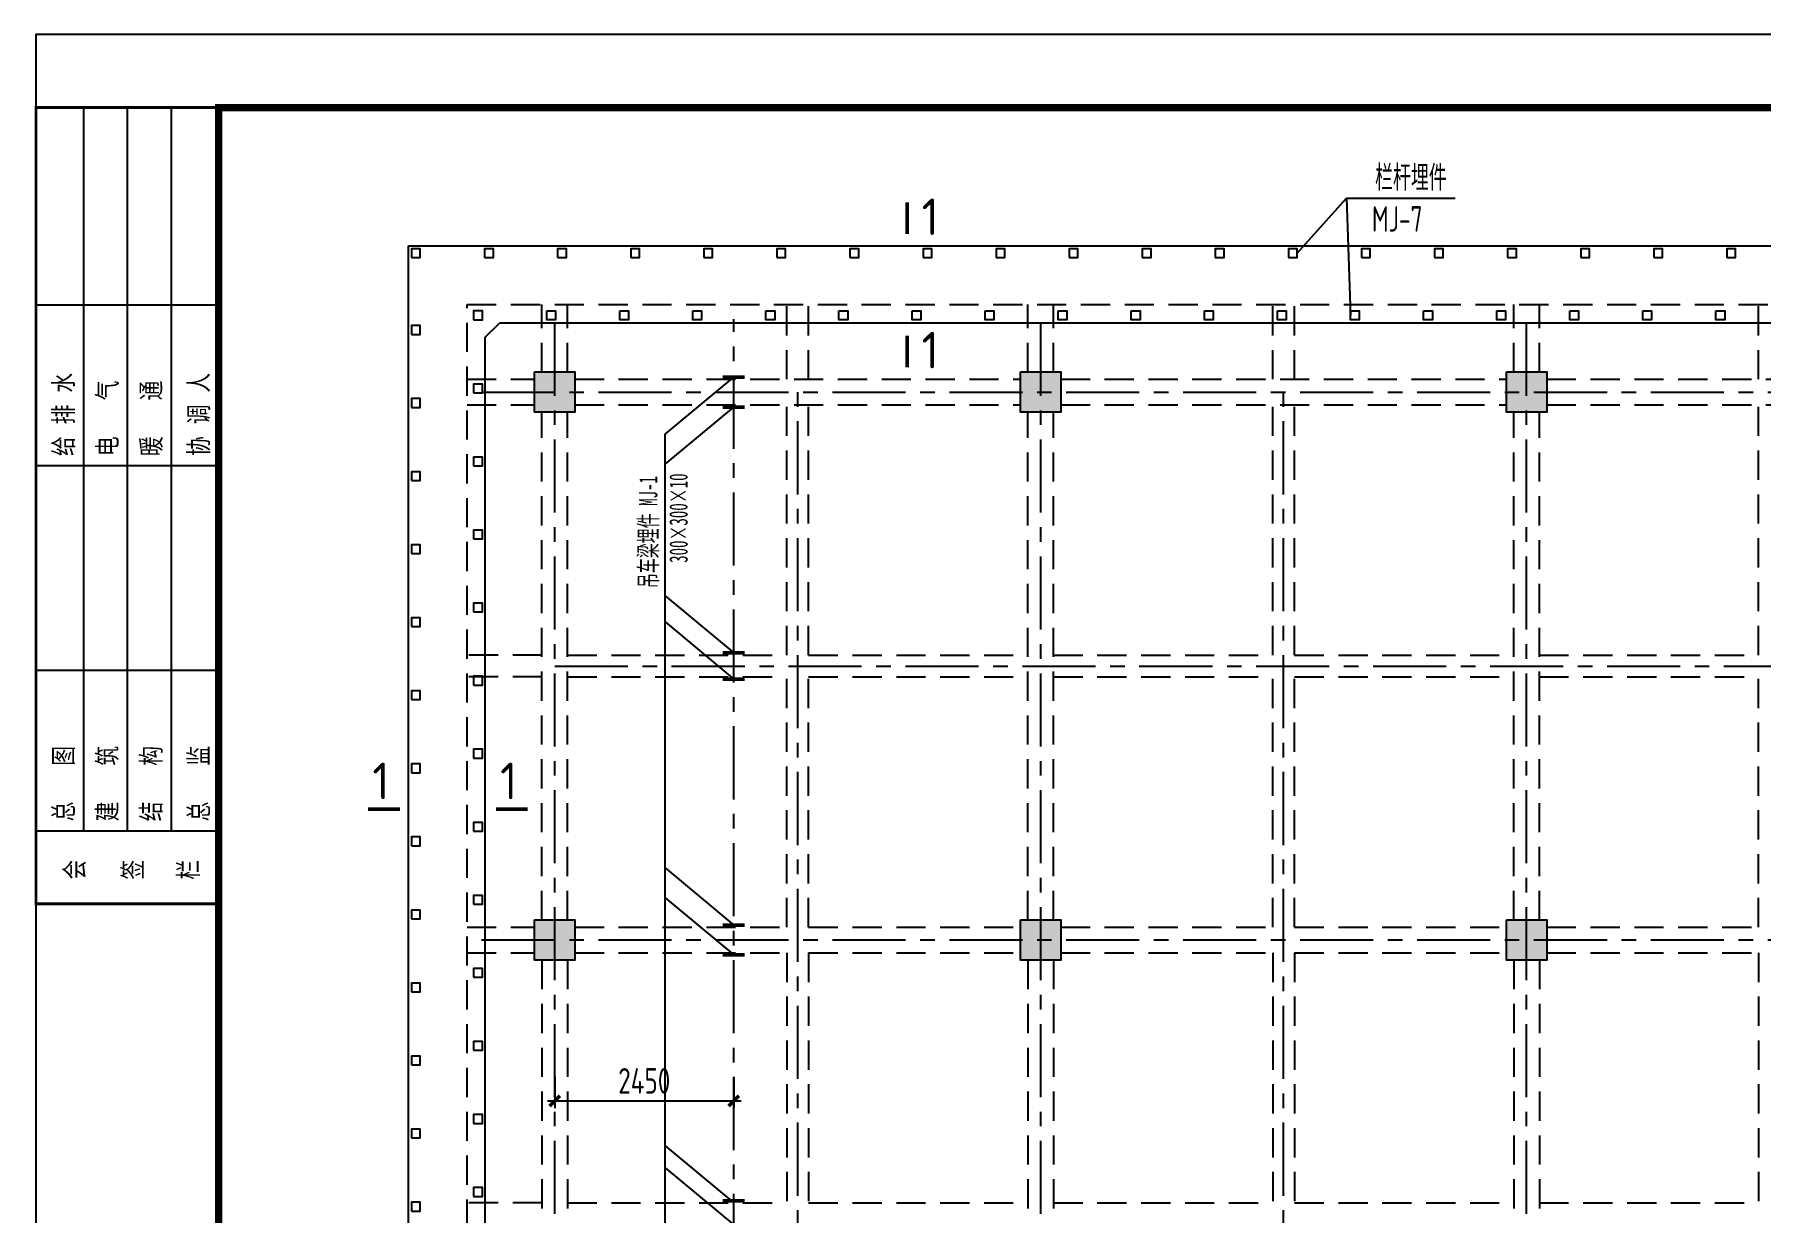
# Model space of a CAD drawing. Extents: x 665703 to 1047784, y -160603 to 92239.
# Drawn here: x 864332 to 887951, y 21179 to 37304 of the extents above; entities that cross this region are included whole.
import ezdxf
from ezdxf.enums import TextEntityAlignment as Align

# ---------------------------------------------------------------- set-up
doc = ezdxf.new("R2010")
doc.units = 0
doc.header["$LTSCALE"] = 800
doc.linetypes.add('CENTER', pattern=[2, 1.25, -0.25, 0.25, -0.25])
doc.linetypes.add('DASHED', pattern=[0.75, 0.5, -0.25])
doc.layers.get('0').update_dxf_attribs({"linetype": 'CONTINUOUS'})
doc.layers.get('Defpoints').update_dxf_attribs({"linetype": 'CONTINUOUS'})
for name, color, linetype in [('AXIS', 4, 'CENTER'), ('BEAM', 3, 'DASHED'), ('COLU', 3, 'CONTINUOUS'), ('DIM', 2, 'CONTINUOUS'), ('HATCH', 254, 'CONTINUOUS'), ('TEXT', 7, 'CONTINUOUS'), ('THICK', 6, 'CONTINUOUS'), ('TK', 7, 'CONTINUOUS'), ('中粗', 3, 'CONTINUOUS'), ('粗线', 1, 'CONTINUOUS'), ('细线', 7, 'CONTINUOUS')]:
    doc.layers.add(name, color=color, linetype=linetype)
doc.styles.add('title1', font='SIMHEI.TTF', dxfattribs={"width": 0.8})
doc.styles.add('TSSD_Dimension', font='Tssdeng.shx', dxfattribs={"width": 0.75, "bigfont": 'hztxt.shx'})
doc.styles.add('TSSD_Label', font='Tssdeng.shx', dxfattribs={"width": 0.7, "bigfont": 'hztxt.shx'})
doc.styles.add('TSSD_Norm', font='Tssdeng.shx', dxfattribs={"bigfont": 'hztxt.shx'})
doc.dimstyles.new('TSSD_100_100', dxfattribs={"dimtxt": 350, "dimasz": 100, "dimexe": 100, "dimexo": 250, "dimgap": 100, "dimtad": 1, "dimdec": 0, "dimzin": 0, "dimdsep": 46, "dimtxsty": 'TSSD_Dimension', "dimblk": 'ARCHTICK', "dimcen": 0, "dimdle": 100, "dimclrt": 7, "dimadec": 0, "dimazin": 0, "dimtfac": 1, "dimtdec": 0, "dimtix": 1, "dimtmove": 2, "dimatfit": 3, "dimldrblk": 'ARCHTICK', "dimfxl": 0, "dimtolj": 1, "dimtzin": 0, "dimarcsym": 0})

# ---------------------------------------------------------------- blocks, each defined once
blk = doc.blocks.new('_ArchTick')
at = {"color": 0, "const_width": 0.5}
blk.add_lwpolyline([(-0.71, -0.71), (0.71, 0.71)], dxfattribs=at)
blk = doc.blocks.new('*D998')
at = {"layer": 'Defpoints', "color": 0, "transparency": 16777216}
for p in [(871451, 23284), (873901, 23284), (873901, 22706)]:
    blk.add_point(p, dxfattribs=at)
at = {"layer": 'DIM', "color": 0, "lineweight": -2, "transparency": 16777216}
for p, q in [((871451, 23034), (871451, 22606)), ((873901, 23034), (873901, 22606)), ((871351, 22706), (874001, 22706))]:
    blk.add_line(p, q, dxfattribs=at)
at = {"layer": 'DIM', "color": 0, "lineweight": -2, "transparency": 16777216, "xscale": 100, "yscale": 100, "zscale": 100, "rotation": 180}
blk.add_blockref('_ArchTick', (871451, 22706), dxfattribs=at)
at = {"layer": 'DIM', "color": 0, "lineweight": -2, "transparency": 16777216, "xscale": 100, "yscale": 100, "zscale": 100}
blk.add_blockref('_ArchTick', (873901, 22706), dxfattribs=at)
at = {"layer": 'DIM', "color": 7, "transparency": 16777216, "insert": (872676, 22981), "char_height": 350, "attachment_point": 5, "style": 'TSSD_Dimension'}
blk.add_mtext('\\A1;2450', dxfattribs=at)

msp = doc.modelspace()

# ---------------------------------------------------------------- hatches: boundary and pattern name
at = {"layer": 'HATCH'}
for points in [[(871175.6, 32684), (871725.6, 32684), (871725.6, 32134), (871175.6, 32134)], [(877825.6, 32684), (878375.6, 32684), (878375.6, 32134), (877825.6, 32134)], [(884475.6, 32684), (885025.6, 32684), (885025.6, 32134), (884475.6, 32134)], [(871175.6, 25184), (871725.6, 25184), (871725.6, 24634), (871175.6, 24634)], [(877825.6, 25184), (878375.6, 25184), (878375.6, 24634), (877825.6, 24634)], [(884475.6, 25184), (885025.6, 25184), (885025.6, 24634), (884475.6, 24634)]]:
    msp.add_hatch(color=256, dxfattribs=at).paths.add_polyline_path(points)

# ---------------------------------------------------------------- linework, layer by layer
at = {"layer": 'AXIS'}
for p, q in [((871450.6, 13159), (871450.6, 33409)), ((873900.6, 17234), (873900.6, 33409)), ((878100.6, 13159), (878100.6, 33409)), ((884750.6, 13159), (884750.6, 33409)), ((870450.6, 32409), (899050.6, 32409)), ((874775.6, 13409), (874775.6, 32409)), ((881425.6, 13409), (881425.6, 32409)), ((871450.6, 28659), (899050.6, 28659)), ((870450.6, 24909), (899050.6, 24909))]:
    msp.add_line(p, q, dxfattribs=at)
at = {"layer": 'BEAM'}
for p, q in [((870250.6, 13159), (870250.6, 33609)), ((870250.6, 33609), (899250.6, 33609)), ((871275.6, 32684), (871275.6, 33609)), ((871625.6, 32684), (871625.6, 33609)), ((874625.6, 32584), (874625.6, 33609)), ((874925.6, 32584), (874925.6, 33609)), ((877925.6, 32684), (877925.6, 33609)), ((878275.6, 32684), (878275.6, 33609)), ((881275.6, 32584), (881275.6, 33609)), ((881575.6, 32584), (881575.6, 33609)), ((884575.6, 32684), (884575.6, 33609)), ((884925.6, 32684), (884925.6, 33609)), ((887925.6, 32584), (887925.6, 33609)), ((870250.6, 32584), (871175.6, 32584)), ((871725.6, 32584), (877825.6, 32584)), ((878375.6, 32584), (884475.6, 32584)), ((885025.6, 32584), (891125.6, 32584)), ((870250.6, 32234), (871175.6, 32234)), ((871275.6, 25184), (871275.6, 32134)), ((871625.6, 25184), (871625.6, 32134)), ((871725.6, 32234), (877825.6, 32234)), ((874625.6, 28809), (874625.6, 32234)), ((874925.6, 28809), (874925.6, 32234)), ((877925.6, 25184), (877925.6, 32134)), ((878275.6, 25184), (878275.6, 32134)), ((878375.6, 32234), (884475.6, 32234)), ((881275.6, 28809), (881275.6, 32234)), ((881575.6, 28809), (881575.6, 32234)), ((884575.6, 25184), (884575.6, 32134)), ((884925.6, 25184), (884925.6, 32134)), ((885025.6, 32234), (891125.6, 32234)), ((887925.6, 28809), (887925.6, 32234)), ((871275.6, 28809), (870250.6, 28809)), ((871625.6, 28809), (874625.6, 28809)), ((874925.6, 28809), (877925.6, 28809)), ((878275.6, 28809), (881275.6, 28809)), ((881575.6, 28809), (884575.6, 28809)), ((884925.6, 28809), (887925.6, 28809)), ((871275.6, 28509), (870250.6, 28509)), ((871625.6, 28509), (874625.6, 28509)), ((874625.6, 25084), (874625.6, 28509)), ((874925.6, 25084), (874925.6, 28509)), ((874925.6, 28509), (877925.6, 28509)), ((878275.6, 28509), (881275.6, 28509)), ((881275.6, 25084), (881275.6, 28509)), ((881575.6, 25084), (881575.6, 28509)), ((881575.6, 28509), (884575.6, 28509)), ((884925.6, 28509), (887925.6, 28509)), ((887925.6, 25084), (887925.6, 28509)), ((870250.6, 25084), (871175.6, 25084)), ((871725.6, 25084), (874625.6, 25084)), ((874925.6, 25084), (877825.6, 25084)), ((878375.6, 25084), (881275.6, 25084)), ((881575.6, 25084), (884475.6, 25084)), ((885025.6, 25084), (887925.6, 25084)), ((870250.6, 24734), (871175.6, 24734)), ((871275.6, 24634), (871275.6, 17684)), ((871625.6, 24634), (871625.6, 17684)), ((871725.6, 24734), (874625.6, 24734)), ((874625.6, 24734), (874625.6, 21309)), ((874925.6, 24734), (877825.6, 24734)), ((874925.6, 24734), (874925.6, 21309)), ((877925.6, 24634), (877925.6, 17684)), ((878275.6, 24634), (878275.6, 17684)), ((878375.6, 24734), (881275.6, 24734)), ((881275.6, 24734), (881275.6, 21309)), ((881575.6, 24734), (884475.6, 24734)), ((881575.6, 24734), (881575.6, 21309)), ((884575.6, 24634), (884575.6, 17684)), ((884925.6, 24634), (884925.6, 17684)), ((885025.6, 24734), (887925.6, 24734)), ((887925.6, 24734), (887925.6, 21309)), ((871275.6, 21309), (870250.6, 21309)), ((871625.6, 21309), (874625.6, 21309)), ((874925.6, 21309), (877925.6, 21309)), ((878275.6, 21309), (881275.6, 21309)), ((881575.6, 21309), (884575.6, 21309)), ((884925.6, 21309), (887925.6, 21309))]:
    msp.add_line(p, q, dxfattribs=at)
at = {"layer": 'COLU'}
for points in [[(871175.6, 32684), (871725.6, 32684), (871725.6, 32134), (871175.6, 32134)], [(877825.6, 32684), (878375.6, 32684), (878375.6, 32134), (877825.6, 32134)], [(884475.6, 32684), (885025.6, 32684), (885025.6, 32134), (884475.6, 32134)], [(871175.6, 25184), (871725.6, 25184), (871725.6, 24634), (871175.6, 24634)], [(877825.6, 25184), (878375.6, 25184), (878375.6, 24634), (877825.6, 24634)], [(884475.6, 25184), (885025.6, 25184), (885025.6, 24634), (884475.6, 24634)]]:
    msp.add_lwpolyline(points, close=True, dxfattribs=at)
at = {"layer": 'HATCH'}
msp.add_line((882286.3, 35063), (882340.6, 33459), dxfattribs=at)
at = {"layer": 'TEXT'}
for p, q in [((872963.8, 31830.9), (873900.6, 32614)), ((872963.8, 31420.9), (873900.6, 32204)), ((872963.8, 18017.2), (872963.8, 31830.9)), ((872963.8, 29622.2), (873900.6, 28839)), ((872963.8, 29262.2), (873900.6, 28479)), ((872963.8, 25897.2), (873900.6, 25114)), ((872963.8, 25487.2), (873900.6, 24704)), ((872963.8, 22092.2), (873900.6, 21309)), ((872963.8, 21792.2), (873900.6, 21009))]:
    msp.add_line(p, q, dxfattribs=at)
at = {"layer": 'THICK'}
for points in [[(876273.7, 35007.9, 50, 50, 0), (876273.7, 34573.3, 50, 50, 0)], [(876273.7, 33182.5, 50, 50, 0), (876273.7, 32747.9, 50, 50, 0)], [(868897.5, 26698.2, 50, 50, 0), (869332.1, 26698.2, 50, 50, 0)], [(870644.9, 26698.2, 50, 50, 0), (871079.5, 26698.2, 50, 50, 0)]]:
    msp.add_lwpolyline(points, format="xyseb", dxfattribs=at)
at = {"layer": 'TK', "color": 2}
for p, q in [((865001.9, 36303.6), (865001.9, 26403.6)), ((865601.9, 36303.6), (865601.9, 26403.6)), ((866201.9, 36303.6), (866201.9, 26403.6)), ((864351.9, 33603.6), (866851.9, 33603.6)), ((864351.9, 31403.6), (866851.9, 31403.6)), ((864351.9, 28603.6), (866851.9, 28603.6)), ((864351.9, 26403.6), (866851.9, 26403.6))]:
    msp.add_line(p, q, dxfattribs=at)
msp.add_lwpolyline([(948451.9, 37303.6), (864351.9, 37303.6), (864351.9, -22096.4), (948451.9, -22096.4)], close=True, dxfattribs=at)
for points, const_width in [([(864351.9, 36303.6), (866851.9, 36303.6), (866851.9, 25403.6), (864351.9, 25403.6)], 40), ([(866851.9, 36303.6), (947451.9, 36303.6), (947451.9, -21096.4), (866851.9, -21096.4)], 100)]:
    msp.add_lwpolyline(points, close=True, dxfattribs=dict(at, const_width=const_width))
at = {"layer": '中粗'}
for p, q in [((869450.6, 13159), (869450.6, 34409)), ((869450.6, 34409), (900050.6, 34409)), ((870500.6, 33159), (870700.6, 33359)), ((870700.6, 33359), (898800.6, 33359)), ((870500.6, 16659), (870500.6, 33159))]:
    msp.add_line(p, q, dxfattribs=at)
at = {"layer": '粗线', "const_width": 50}
for points in [[(873750.6, 32614), (874050.6, 32614)], [(873750.6, 32204), (874050.6, 32204)], [(873750.6, 28839), (874050.6, 28839)], [(873750.6, 28479), (874050.6, 28479)], [(873750.6, 25114), (874050.6, 25114)], [(873750.6, 24704), (874050.6, 24704)], [(873750.6, 21339), (874050.6, 21339)]]:
    msp.add_lwpolyline(points, dxfattribs=at)
at = {"layer": '细线'}
for p, q in [((881610.6, 34309), (882286.3, 35063)), ((882286.3, 35063), (883770.8, 35063))]:
    msp.add_line(p, q, dxfattribs=at)
for points in [[(869490.6, 34249), (869610.6, 34249), (869610.6, 34369), (869490.6, 34369)], [(870490.6, 34249), (870610.6, 34249), (870610.6, 34369), (870490.6, 34369)], [(871490.6, 34249), (871610.6, 34249), (871610.6, 34369), (871490.6, 34369)], [(872490.6, 34249), (872610.6, 34249), (872610.6, 34369), (872490.6, 34369)], [(873490.6, 34249), (873610.6, 34249), (873610.6, 34369), (873490.6, 34369)], [(874490.6, 34249), (874610.6, 34249), (874610.6, 34369), (874490.6, 34369)], [(875490.6, 34249), (875610.6, 34249), (875610.6, 34369), (875490.6, 34369)], [(876490.6, 34249), (876610.6, 34249), (876610.6, 34369), (876490.6, 34369)], [(877490.6, 34249), (877610.6, 34249), (877610.6, 34369), (877490.6, 34369)], [(878490.6, 34249), (878610.6, 34249), (878610.6, 34369), (878490.6, 34369)], [(879490.6, 34249), (879610.6, 34249), (879610.6, 34369), (879490.6, 34369)], [(880490.6, 34249), (880610.6, 34249), (880610.6, 34369), (880490.6, 34369)], [(881490.6, 34249), (881610.6, 34249), (881610.6, 34369), (881490.6, 34369)], [(882490.6, 34249), (882610.6, 34249), (882610.6, 34369), (882490.6, 34369)], [(883490.6, 34249), (883610.6, 34249), (883610.6, 34369), (883490.6, 34369)], [(884490.6, 34249), (884610.6, 34249), (884610.6, 34369), (884490.6, 34369)], [(885490.6, 34249), (885610.6, 34249), (885610.6, 34369), (885490.6, 34369)], [(886490.6, 34249), (886610.6, 34249), (886610.6, 34369), (886490.6, 34369)], [(887490.6, 34249), (887610.6, 34249), (887610.6, 34369), (887490.6, 34369)], [(869490.6, 33199), (869610.6, 33199), (869610.6, 33319), (869490.6, 33319)], [(870340.6, 33399), (870460.6, 33399), (870460.6, 33519), (870340.6, 33519)], [(871340.6, 33519), (871460.6, 33519), (871460.6, 33399), (871340.6, 33399)], [(872340.6, 33519), (872460.6, 33519), (872460.6, 33399), (872340.6, 33399)], [(873340.6, 33519), (873460.6, 33519), (873460.6, 33399), (873340.6, 33399)], [(874340.6, 33519), (874460.6, 33519), (874460.6, 33399), (874340.6, 33399)], [(875340.6, 33519), (875460.6, 33519), (875460.6, 33399), (875340.6, 33399)], [(876340.6, 33519), (876460.6, 33519), (876460.6, 33399), (876340.6, 33399)], [(877340.6, 33519), (877460.6, 33519), (877460.6, 33399), (877340.6, 33399)], [(878340.6, 33519), (878460.6, 33519), (878460.6, 33399), (878340.6, 33399)], [(879340.6, 33519), (879460.6, 33519), (879460.6, 33399), (879340.6, 33399)], [(880340.6, 33519), (880460.6, 33519), (880460.6, 33399), (880340.6, 33399)], [(881340.6, 33519), (881460.6, 33519), (881460.6, 33399), (881340.6, 33399)], [(882340.6, 33519), (882460.6, 33519), (882460.6, 33399), (882340.6, 33399)], [(883340.6, 33519), (883460.6, 33519), (883460.6, 33399), (883340.6, 33399)], [(884340.6, 33519), (884460.6, 33519), (884460.6, 33399), (884340.6, 33399)], [(885340.6, 33519), (885460.6, 33519), (885460.6, 33399), (885340.6, 33399)], [(886340.6, 33519), (886460.6, 33519), (886460.6, 33399), (886340.6, 33399)], [(887340.6, 33519), (887460.6, 33519), (887460.6, 33399), (887340.6, 33399)], [(870340.6, 32399), (870460.6, 32399), (870460.6, 32519), (870340.6, 32519)], [(869490.6, 32199), (869610.6, 32199), (869610.6, 32319), (869490.6, 32319)], [(870340.6, 31399), (870460.6, 31399), (870460.6, 31519), (870340.6, 31519)], [(869490.6, 31199), (869610.6, 31199), (869610.6, 31319), (869490.6, 31319)], [(870340.6, 30399), (870460.6, 30399), (870460.6, 30519), (870340.6, 30519)], [(869490.6, 30199), (869610.6, 30199), (869610.6, 30319), (869490.6, 30319)], [(869490.6, 29199), (869610.6, 29199), (869610.6, 29319), (869490.6, 29319)], [(870340.6, 29399), (870460.6, 29399), (870460.6, 29519), (870340.6, 29519)], [(870340.6, 28399), (870460.6, 28399), (870460.6, 28519), (870340.6, 28519)], [(869490.6, 28199), (869610.6, 28199), (869610.6, 28319), (869490.6, 28319)], [(870340.6, 27399), (870460.6, 27399), (870460.6, 27519), (870340.6, 27519)], [(869490.6, 27199), (869610.6, 27199), (869610.6, 27319), (869490.6, 27319)], [(870340.6, 26399), (870460.6, 26399), (870460.6, 26519), (870340.6, 26519)], [(869490.6, 26199), (869610.6, 26199), (869610.6, 26319), (869490.6, 26319)], [(870340.6, 25399), (870460.6, 25399), (870460.6, 25519), (870340.6, 25519)], [(869490.6, 25199), (869610.6, 25199), (869610.6, 25319), (869490.6, 25319)], [(870340.6, 24399), (870460.6, 24399), (870460.6, 24519), (870340.6, 24519)], [(869490.6, 24199), (869610.6, 24199), (869610.6, 24319), (869490.6, 24319)], [(870340.6, 23399), (870460.6, 23399), (870460.6, 23519), (870340.6, 23519)], [(869490.6, 23199), (869610.6, 23199), (869610.6, 23319), (869490.6, 23319)], [(870340.6, 22399), (870460.6, 22399), (870460.6, 22519), (870340.6, 22519)], [(869490.6, 22199), (869610.6, 22199), (869610.6, 22319), (869490.6, 22319)], [(870340.6, 21399), (870460.6, 21399), (870460.6, 21519), (870340.6, 21519)], [(869490.6, 21199), (869610.6, 21199), (869610.6, 21319), (869490.6, 21319)]]:
    msp.add_lwpolyline(points, close=True, dxfattribs=at)

# ---------------------------------------------------------------- texts
at = {"layer": 'TEXT', "style": 'TSSD_Norm', "width": 0.7}
for s, p in [('栏杆埋件', (882676.8, 35165.4)), ('MJ-7', (882633.6, 34603.9))]:
    msp.add_text(s, height=350, dxfattribs=at).set_placement(p)
at = {"layer": 'TEXT', "style": 'title1', "width": 0.6}
for s, p in [('吊车梁埋件 MJ-1', (872929.9, 31259)), ('300×300×10', (873343.7, 31295.6))]:
    msp.add_text(s, height=250, rotation=90, dxfattribs=at).set_placement(p, align=Align.BOTTOM_RIGHT)
at = {"layer": 'THICK', "style": 'TSSD_Label'}
for p in [(876470.8, 34558.9), (876470.8, 32733.5), (868954.7, 26836.2), (870702.1, 26836.2)]:
    msp.add_text('1', height=500, dxfattribs=at).set_placement(p)
at = {"layer": 'TK', "color": 2, "style": 'TSSD_Dimension', "width": 0.9}
for s, p in [('给 排 水', (864887.8, 31533.5)), ('协 调 人', (866737.8, 31533.5)), ('电   气', (865487.8, 31533.5)), ('暖   通', (866087.8, 31533.5)), ('总   图', (864887.8, 26533.5)), ('建   筑', (865487.8, 26533.5)), ('结   构', (866087.8, 26533.5)), ('总   监', (866737.8, 26533.5)), ('会', (865039.7, 25735.9)), ('签', (865836.7, 25735.9)), ('栏', (866595.7, 25735.9))]:
    msp.add_text(s, height=300, rotation=90, dxfattribs=at).set_placement(p)

# ---------------------------------------------------------------- dimensions: what is measured, and where the dimension line sits
at = {"layer": 'DIM'}
dim = msp.add_linear_dim(base=(873900.6, 22706), p1=(871450.6, 23284), p2=(873900.6, 23284), dimstyle='TSSD_100_100', dxfattribs=at)
dim.commit()
dim.dimension.update_dxf_attribs({"geometry": '*D998', "text_midpoint": (872675.6, 22981)})

doc.saveas('drawing.dxf')
